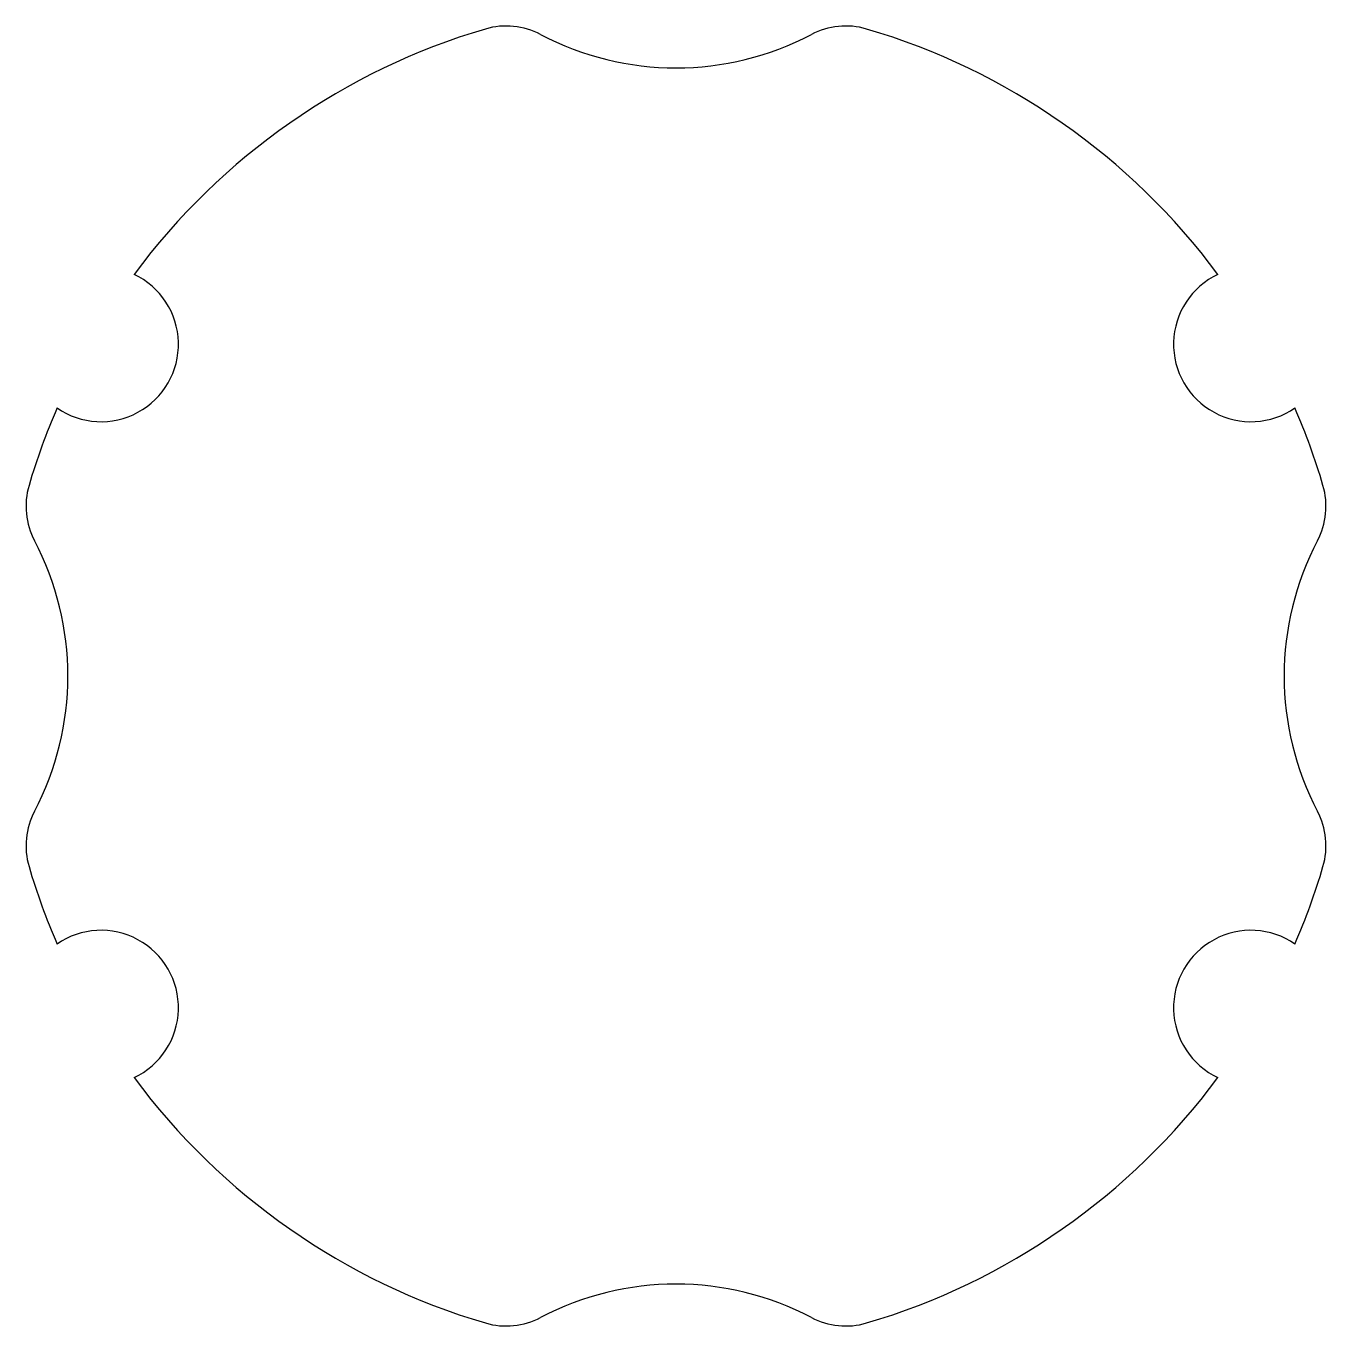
# Model space of a CAD drawing. Header units: millimetres. Extents: x -8.8 to 8.8, y -8.8 to 8.8.
import ezdxf

# ---------------------------------------------------------------- set-up
doc = ezdxf.new("R2010")
doc.units = ezdxf.units.MM

msp = doc.modelspace()

# ---------------------------------------------------------------- linework, layer by layer
at = {"color": 7, "linetype": 'Continuous', "lineweight": 25}
for centre, radius, start, end in [((-2.302, 7.818), 1, 62.2818, 106.4094), ((0, 0), 9.15, 106.4094, 143.4506), ((0, 12.2), 3.95, 242.2818, 297.7182), ((2.302, 7.818), 1, 73.5906, 117.7182), ((0, 0), 9.15, 36.5494, 73.5906), ((-7.8, 4.5), 1.05, 235.3776, 64.6591), ((7.8, 4.5), 1.05, 115.3409, 304.6224), ((0, 0), 9.15, 156.5861, 163.5906), ((0, 0), 9.15, 16.4094, 23.4139), ((-7.818, 2.302), 1, 163.5906, 207.7182), ((7.818, 2.302), 1, 332.2818, 16.4094), ((-12.2, 0), 3.95, 332.2818, 27.7182), ((12.2, 0), 3.95, 152.2818, 207.7182), ((-7.818, -2.302), 1, 152.2818, 196.4094), ((7.818, -2.302), 1, 343.5906, 27.7182), ((0, 0), 9.15, 196.4094, 203.4139), ((0, 0), 9.15, 336.5861, 343.5906), ((-7.8, -4.5), 1.05, 295.3409, 124.6224), ((7.8, -4.5), 1.05, 55.3776, 244.6591), ((0, 0), 9.15, 216.5494, 253.5906), ((0, 0), 9.15, 286.4094, 323.4506), ((0, -12.2), 3.95, 62.2818, 117.7182), ((-2.302, -7.818), 1, 253.5906, 297.7182), ((2.302, -7.818), 1, 242.2818, 286.4094)]:
    msp.add_arc(centre, radius, start, end, dxfattribs=at)

doc.saveas('drawing.dxf')
